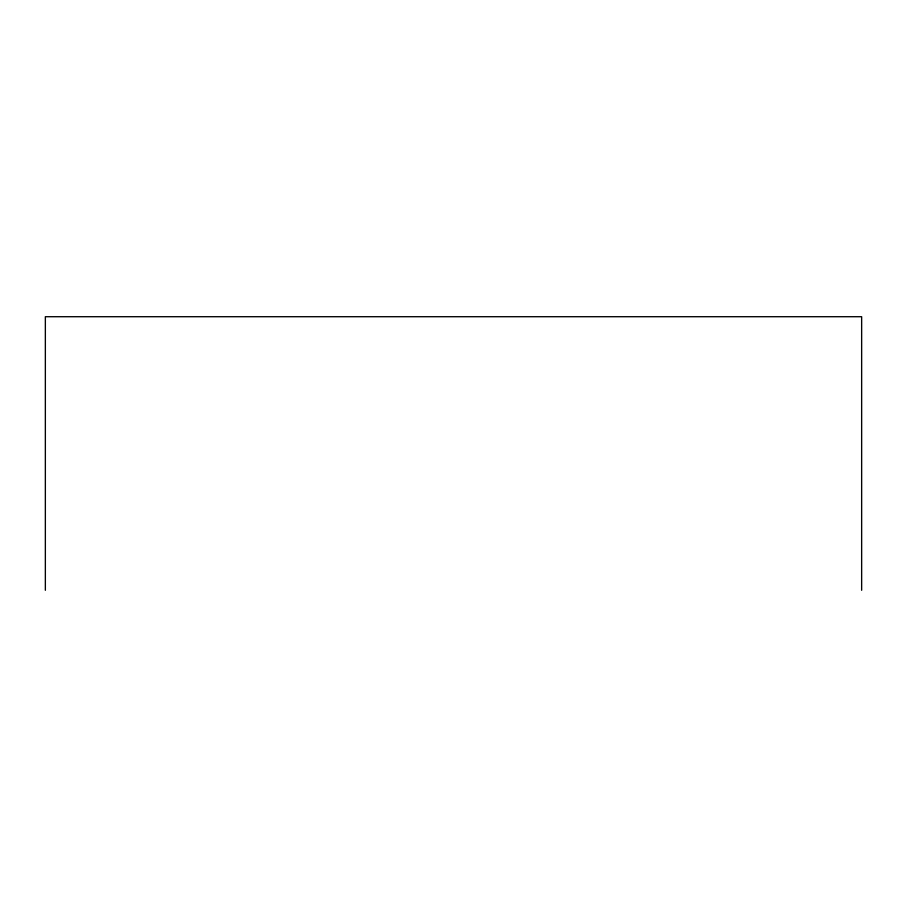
<?xml version="1.0" encoding="UTF-8"?>
<svg xmlns="http://www.w3.org/2000/svg" width="907" height="907" viewBox="0 0 907 907"><rect width="100%" height="100%" fill="white"/><g stroke="black" fill="none" stroke-linecap="round" stroke-linejoin="round"><path stroke-width="1.36" d="M861.65 590.287L861.65 316.713L45.35 316.713L45.35 590.287"/></g></svg>
